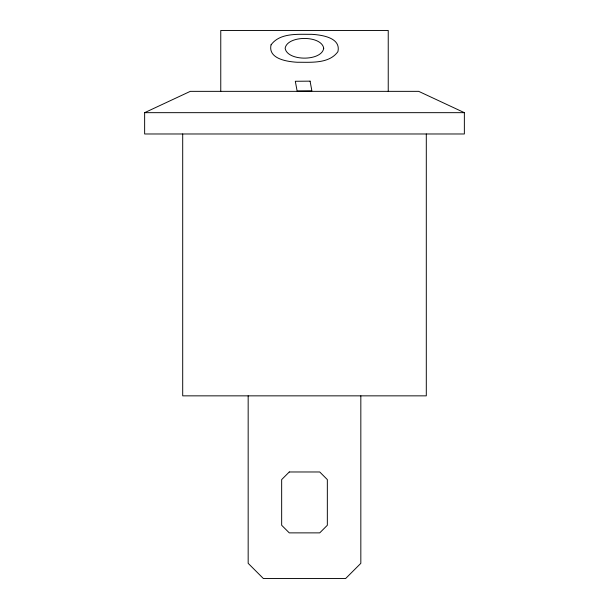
<?xml version="1.0" encoding="UTF-8"?>
<svg xmlns="http://www.w3.org/2000/svg" width="609" height="609" viewBox="0 0 609 609"><rect width="100%" height="100%" fill="white"/><g stroke="black" fill="none" stroke-linecap="round" stroke-linejoin="round"><path stroke-width="0.91" d="M144.637 112.665L190.312 91.35L418.688 91.35L464.363 112.665L464.363 133.98L144.637 133.98L144.637 112.665L464.363 112.665M426.3 133.98L426.3 395.85L182.7 395.85L182.7 133.98M388.238 91.35L388.238 30.45L220.762 30.45L220.762 91.35M360.832 395.85L360.832 563.325L345.608 578.55L263.392 578.55L248.167 563.325L248.167 395.85M323.714 48.294C321.651 61.448 287.25 61.364 285.141 48.294C287.258 35.208 321.628 35.147 323.714 48.294M271.051 44.845C267.777 58.906 287.303 61.699 297.321 62.263C310.879 62.141 328.913 64.044 337.904 51.689C341.2 37.606 321.674 34.911 311.679 34.325C298.121 34.462 280.071 32.536 271.051 44.845M289.275 471.975L281.662 479.587L281.662 525.262L289.275 532.875L319.725 532.875L327.337 525.262L327.337 479.587L319.725 471.975L289.275 471.975M310.08 81.149L295.312 81.271L297.116 90.977L311.884 90.855L310.08 81.149"/></g></svg>
